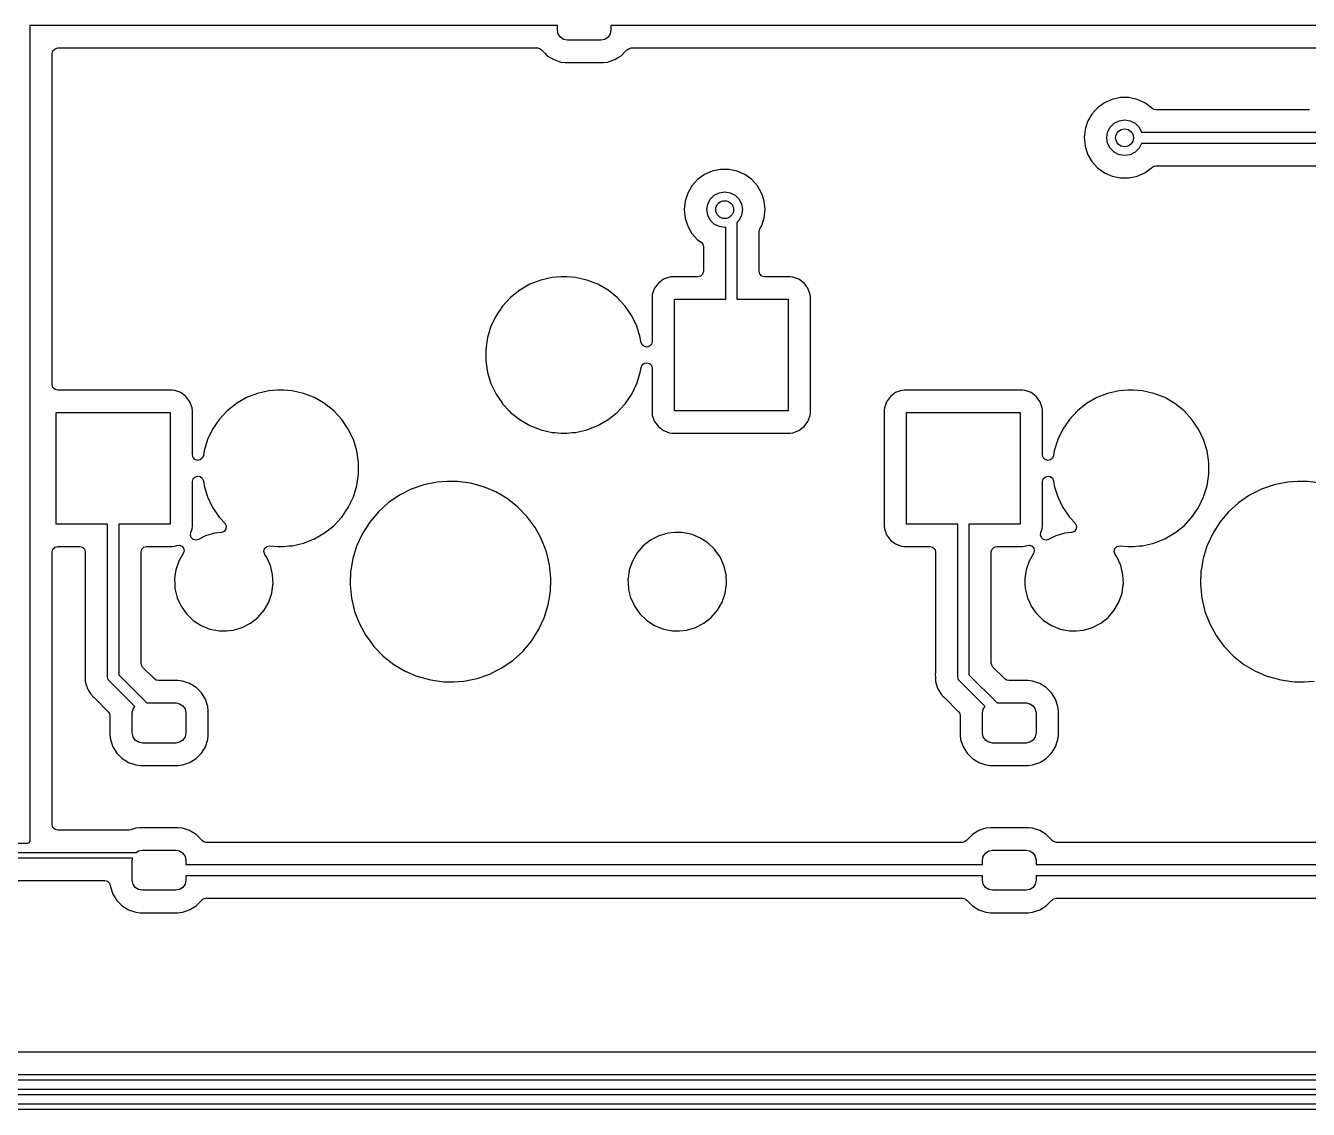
# Model space of a CAD drawing. Extents: x 30 to 259, y -142 to -25.
# Drawn here: x 67.87 to 96.61, y -122.55 to -98.27 of the extents above; entities that cross this region are included whole.
import ezdxf

# ---------------------------------------------------------------- set-up
doc = ezdxf.new("R2010")
doc.units = 0
doc.layers.add('BLACK', color=7, linetype='CONTINUOUS')

msp = doc.modelspace()

# ---------------------------------------------------------------- linework, layer by layer
at = {"layer": 'BLACK', "linetype": 'CONTINUOUS'}
for p, q in [((79.7825, -98.2675), (67.9635, -98.2675)), ((67.9635, -98.2675), (67.9635, -116.533)), ((79.7825, -98.3675), (79.7825, -98.2675)), ((98.8325, -98.2675), (80.9825, -98.2675)), ((80.9825, -98.2675), (80.9825, -98.3675)), ((79.7996, -98.4536), (79.7825, -98.3675)), ((79.8484, -98.5266), (79.7996, -98.4536)), ((79.9214, -98.5754), (79.8484, -98.5266)), ((80.9166, -98.5266), (80.8436, -98.5754)), ((80.9654, -98.4536), (80.9166, -98.5266)), ((80.9825, -98.3675), (80.9654, -98.4536)), ((68.464, -98.892), (68.4806, -98.83)), ((68.4806, -98.83), (68.526, -98.7846)), ((68.526, -98.7846), (68.588, -98.768)), ((68.588, -98.768), (79.3329, -98.768)), ((79.3329, -98.768), (79.3933, -98.7837)), ((79.3933, -98.7837), (79.4227, -98.8118)), ((79.4227, -98.8118), (79.4243, -98.8103)), ((79.4243, -98.8103), (79.4345, -98.8205)), ((79.4345, -98.8205), (79.4345, -98.8205)), ((79.4345, -98.8205), (79.4982, -98.8842)), ((80.0075, -98.5925), (79.9214, -98.5754)), ((80.7575, -98.5925), (80.0075, -98.5925)), ((80.8436, -98.5754), (80.7575, -98.5925)), ((81.2105, -98.9405), (81.3305, -98.8205)), ((81.3305, -98.8205), (81.3407, -98.8103)), ((81.3305, -98.8205), (81.3305, -98.8205)), ((81.3407, -98.8103), (81.3423, -98.8118)), ((81.3423, -98.8118), (81.3717, -98.7837)), ((81.3717, -98.7837), (81.4321, -98.768)), ((81.4321, -98.768), (96.9929, -98.768)), ((68.464, -105.776), (68.464, -98.892)), ((79.4982, -98.8842), (79.5545, -98.9405)), ((79.5545, -98.9405), (79.6988, -99.0295)), ((79.6988, -99.0295), (79.6988, -99.0295)), ((79.6988, -99.0295), (79.6988, -99.0295)), ((79.6988, -99.0295), (79.8598, -99.0828)), ((79.8598, -99.0828), (79.9592, -99.093)), ((79.9592, -99.093), (80.8058, -99.093)), ((80.8058, -99.093), (80.9052, -99.0828)), ((80.9052, -99.0828), (81.0662, -99.0295)), ((81.0662, -99.0295), (81.1265, -98.9923)), ((81.1265, -98.9923), (81.2105, -98.9405)), ((81.2105, -98.9405), (81.2105, -98.9405)), ((81.2105, -98.9405), (81.2105, -98.9405)), ((92.0373, -99.9958), (91.8841, -100.107)), ((92.2102, -99.9189), (92.0373, -99.9958)), ((92.3954, -99.8795), (92.2102, -99.9189)), ((92.5846, -99.8795), (92.3954, -99.8795)), ((92.3954, -99.8795), (92.3954, -99.8795)), ((92.7698, -99.9189), (92.5846, -99.8795)), ((92.5846, -99.8795), (92.5846, -99.8795)), ((92.9427, -99.9958), (92.7698, -99.9189)), ((93.0959, -100.107), (92.9427, -99.9958)), ((92.9427, -99.9958), (92.9427, -99.9958)), ((92.9427, -99.9958), (92.9427, -99.9958)), ((91.7575, -100.248), (91.6628, -100.412)), ((91.8841, -100.107), (91.7575, -100.248)), ((93.1016, -100.113), (93.0959, -100.107)), ((93.1433, -100.144), (93.1016, -100.113)), ((93.1937, -100.154), (93.1433, -100.144)), ((96.6369, -100.154), (93.1937, -100.154)), ((91.6628, -100.412), (91.6043, -100.592)), ((92.1096, -100.656), (92.1664, -100.545)), ((92.1664, -100.545), (92.2549, -100.456)), ((92.2549, -100.456), (92.3664, -100.4)), ((92.3664, -100.4), (92.49, -100.38)), ((92.49, -100.38), (92.6136, -100.4)), ((92.6136, -100.4), (92.7251, -100.456)), ((92.7251, -100.456), (92.8136, -100.545)), ((92.8136, -100.545), (92.8697, -100.655)), ((91.5848, -100.777), (91.5845, -100.78)), ((91.5845, -100.78), (91.5887, -100.82)), ((91.6043, -100.592), (91.5848, -100.777)), ((91.5887, -100.82), (91.6043, -100.968)), ((92.09, -100.78), (92.1096, -100.656)), ((92.1096, -100.904), (92.09, -100.78)), ((92.8697, -100.655), (97.8625, -100.655)), ((91.6043, -100.968), (91.6628, -101.148)), ((91.6628, -101.148), (91.7575, -101.312)), ((92.1664, -101.015), (92.1096, -100.904)), ((92.2549, -101.104), (92.1664, -101.015)), ((92.3664, -101.16), (92.2549, -101.104)), ((92.49, -101.18), (92.3664, -101.16)), ((92.6136, -101.16), (92.49, -101.18)), ((92.7251, -101.104), (92.6136, -101.16)), ((92.8136, -101.015), (92.7251, -101.104)), ((92.8697, -100.905), (92.8136, -101.015)), ((97.8107, -100.905), (92.8697, -100.905)), ((91.7575, -101.312), (91.8841, -101.453)), ((93.0959, -101.453), (93.1016, -101.447)), ((93.1016, -101.447), (93.1433, -101.416)), ((93.1433, -101.416), (93.1937, -101.405)), ((93.1937, -101.405), (97.552, -101.405)), ((82.9241, -101.717), (82.7975, -101.858)), ((83.0773, -101.606), (82.9241, -101.717)), ((83.2502, -101.529), (83.0773, -101.606)), ((83.4354, -101.489), (83.2502, -101.529)), ((83.6246, -101.489), (83.4354, -101.489)), ((83.4354, -101.489), (83.4354, -101.489)), ((83.8098, -101.529), (83.6246, -101.489)), ((83.6246, -101.489), (83.6246, -101.489)), ((83.9827, -101.606), (83.8098, -101.529)), ((84.1359, -101.717), (83.9827, -101.606)), ((84.2625, -101.858), (84.1359, -101.717)), ((91.8841, -101.453), (92.0373, -101.564)), ((92.0373, -101.564), (92.2102, -101.641)), ((92.2102, -101.641), (92.3954, -101.68)), ((92.3954, -101.68), (92.3954, -101.68)), ((92.3954, -101.68), (92.5846, -101.68)), ((92.5846, -101.68), (92.7081, -101.654)), ((92.5846, -101.68), (92.5846, -101.68)), ((92.7081, -101.654), (92.7698, -101.641)), ((92.7698, -101.641), (92.9427, -101.564)), ((92.9427, -101.564), (93.0959, -101.453)), ((82.7028, -102.022), (82.6443, -102.202)), ((82.7975, -101.858), (82.7028, -102.022)), ((83.2949, -102.066), (83.4064, -102.01)), ((83.4064, -102.01), (83.53, -101.99)), ((83.53, -101.99), (83.6536, -102.01)), ((83.6536, -102.01), (83.7651, -102.066)), ((84.3572, -102.022), (84.2625, -101.858)), ((84.3747, -102.075), (84.3572, -102.022)), ((82.6443, -102.202), (82.6245, -102.39)), ((83.13, -102.39), (83.1496, -102.266)), ((83.1496, -102.266), (83.2064, -102.155)), ((83.2064, -102.155), (83.2949, -102.066)), ((83.7651, -102.066), (83.8536, -102.155)), ((83.8536, -102.155), (83.9104, -102.266)), ((83.9104, -102.266), (83.93, -102.39)), ((84.4157, -102.202), (84.3747, -102.075)), ((84.4355, -102.39), (84.4157, -102.202)), ((82.6245, -102.39), (82.6443, -102.578)), ((82.6443, -102.578), (82.7028, -102.758)), ((83.1496, -102.514), (83.13, -102.39)), ((83.2064, -102.625), (83.1496, -102.514)), ((83.9104, -102.514), (83.8536, -102.625)), ((83.93, -102.39), (83.9104, -102.514)), ((84.37, -102.719), (84.4157, -102.578)), ((84.4157, -102.578), (84.4355, -102.39)), ((82.7028, -102.758), (82.7975, -102.922)), ((83.2949, -102.714), (83.2064, -102.625)), ((83.4064, -102.77), (83.2949, -102.714)), ((83.53, -102.79), (83.4064, -102.77)), ((83.5525, -102.786), (83.53, -102.79)), ((83.5525, -104.395), (83.5525, -102.786)), ((83.8536, -102.625), (83.8025, -102.676)), ((83.8025, -102.676), (83.8025, -104.395)), ((84.303, -102.885), (84.3196, -102.823)), ((84.303, -103.77), (84.303, -102.885)), ((84.3196, -102.823), (84.3572, -102.758)), ((84.3572, -102.758), (84.37, -102.719)), ((82.7975, -102.922), (82.9241, -103.063)), ((82.9241, -103.063), (83.0009, -103.119)), ((83.0009, -103.119), (83.0385, -103.163)), ((83.0385, -103.163), (83.052, -103.219)), ((83.052, -103.219), (83.052, -103.771)), ((79.4101, -103.968), (79.1659, -104.063)), ((79.6659, -103.909), (79.4101, -103.968)), ((79.862, -103.894), (79.6659, -103.909)), ((79.993, -103.894), (79.862, -103.894)), ((79.862, -103.894), (79.862, -103.894)), ((80.1891, -103.909), (79.993, -103.894)), ((79.993, -103.894), (79.993, -103.894)), ((80.4449, -103.968), (80.1891, -103.909)), ((80.6891, -104.063), (80.4449, -103.968)), ((82.1602, -103.951), (82.045, -104.037)), ((82.295, -103.901), (82.1602, -103.951)), ((82.3248, -103.898), (82.295, -103.901)), ((82.3546, -103.895), (82.3248, -103.898)), ((82.928, -103.895), (82.3546, -103.895)), ((82.99, -103.878), (82.928, -103.895)), ((83.0354, -103.833), (82.99, -103.878)), ((83.052, -103.771), (83.0354, -103.833)), ((84.3196, -103.832), (84.303, -103.77)), ((84.365, -103.878), (84.3196, -103.832)), ((84.427, -103.894), (84.365, -103.878)), ((85.0004, -103.894), (84.427, -103.894)), ((85.06, -103.901), (85.0004, -103.894)), ((85.0004, -103.894), (85.0004, -103.894)), ((85.1948, -103.951), (85.06, -103.901)), ((85.31, -104.037), (85.1948, -103.951)), ((78.9386, -104.195), (78.7335, -104.358)), ((79.1659, -104.063), (78.9386, -104.195)), ((80.9164, -104.195), (80.6891, -104.063)), ((81.1215, -104.358), (80.9164, -104.195)), ((80.9164, -104.195), (80.9164, -104.195)), ((81.9084, -104.288), (81.9038, -104.33)), ((81.9587, -104.153), (81.9084, -104.288)), ((81.9084, -104.288), (81.9084, -104.288)), ((82.045, -104.037), (81.9587, -104.153)), ((85.3963, -104.153), (85.31, -104.037)), ((85.4466, -104.288), (85.3963, -104.153)), ((85.453, -104.347), (85.4466, -104.288)), ((78.5551, -104.551), (78.4791, -104.662)), ((78.7335, -104.358), (78.5551, -104.551)), ((81.2999, -104.551), (81.1215, -104.358)), ((81.1215, -104.358), (81.1215, -104.358)), ((81.1215, -104.358), (81.1215, -104.358)), ((81.4477, -104.767), (81.2999, -104.551)), ((81.2999, -104.551), (81.2999, -104.551)), ((81.2999, -104.551), (81.2999, -104.551)), ((81.9038, -104.33), (81.902, -104.347)), ((81.902, -104.347), (81.902, -105.345)), ((82.4025, -106.895), (82.4025, -104.395)), ((82.4025, -104.395), (83.5525, -104.395)), ((83.8025, -104.395), (84.9525, -104.395)), ((84.9525, -104.395), (84.9525, -106.895)), ((85.453, -106.943), (85.453, -104.347)), ((78.4073, -104.767), (78.2934, -105.004)), ((78.4791, -104.662), (78.4073, -104.767)), ((81.5616, -105.004), (81.4477, -104.767)), ((78.2934, -105.004), (78.2161, -105.254)), ((81.6389, -105.254), (81.5616, -105.004)), ((78.2161, -105.254), (78.177, -105.514)), ((81.6532, -105.349), (81.6389, -105.254)), ((81.6554, -105.364), (81.6532, -105.349)), ((81.6792, -105.42), (81.6554, -105.364)), ((81.727, -105.458), (81.6792, -105.42)), ((81.7873, -105.469), (81.727, -105.458)), ((81.8453, -105.449), (81.7873, -105.469)), ((81.8869, -105.405), (81.8453, -105.449)), ((81.902, -105.345), (81.8869, -105.405)), ((78.177, -105.514), (78.177, -105.776)), ((68.464, -106.311), (68.464, -105.776)), ((78.177, -105.776), (78.2161, -106.036)), ((78.2161, -106.036), (78.2934, -106.286)), ((81.5616, -106.286), (81.6389, -106.036)), ((81.6389, -106.036), (81.6554, -105.926)), ((81.6554, -105.926), (81.6792, -105.87)), ((81.6792, -105.87), (81.727, -105.832)), ((81.727, -105.832), (81.7873, -105.821)), ((81.7873, -105.821), (81.8453, -105.841)), ((81.8453, -105.841), (81.8869, -105.885)), ((81.8869, -105.885), (81.902, -105.945)), ((81.902, -105.945), (81.902, -106.943)), ((68.4806, -106.373), (68.464, -106.311)), ((78.2934, -106.286), (78.4073, -106.523)), ((81.4477, -106.523), (81.5616, -106.286)), ((68.526, -106.418), (68.4806, -106.373)), ((68.588, -106.434), (68.526, -106.418)), ((71.1502, -106.434), (68.588, -106.434)), ((71.1504, -106.434), (71.1502, -106.434)), ((71.21, -106.441), (71.1504, -106.434)), ((71.1504, -106.434), (71.1504, -106.434)), ((71.3448, -106.491), (71.21, -106.441)), ((71.46, -106.577), (71.3448, -106.491)), ((71.5463, -106.693), (71.46, -106.577)), ((72.8159, -106.603), (72.5886, -106.735)), ((73.0601, -106.508), (72.8159, -106.603)), ((73.3159, -106.449), (73.0601, -106.508)), ((73.512, -106.434), (73.3159, -106.449)), ((73.643, -106.434), (73.512, -106.434)), ((73.512, -106.434), (73.512, -106.434)), ((73.8391, -106.449), (73.643, -106.434)), ((73.643, -106.434), (73.643, -106.434)), ((74.0949, -106.508), (73.8391, -106.449)), ((74.3391, -106.603), (74.0949, -106.508)), ((74.5664, -106.735), (74.3391, -106.603)), ((78.4073, -106.523), (78.5433, -106.722)), ((81.2999, -106.739), (81.4477, -106.523)), ((87.245, -106.577), (87.1587, -106.693)), ((87.3602, -106.491), (87.245, -106.577)), ((87.495, -106.441), (87.3602, -106.491)), ((87.5546, -106.434), (87.495, -106.441)), ((90.2004, -106.434), (87.5546, -106.434)), ((90.26, -106.441), (90.2004, -106.434)), ((90.2004, -106.434), (90.2004, -106.434)), ((90.3948, -106.491), (90.26, -106.441)), ((90.51, -106.577), (90.3948, -106.491)), ((90.5963, -106.693), (90.51, -106.577)), ((91.8659, -106.603), (91.6386, -106.735)), ((92.1101, -106.508), (91.8659, -106.603)), ((92.3659, -106.449), (92.1101, -106.508)), ((92.562, -106.434), (92.3659, -106.449)), ((92.693, -106.434), (92.562, -106.434)), ((92.562, -106.434), (92.562, -106.434)), ((92.8891, -106.449), (92.693, -106.434)), ((92.693, -106.434), (92.693, -106.434)), ((93.1449, -106.508), (92.8891, -106.449)), ((93.3891, -106.603), (93.1449, -106.508)), ((93.6164, -106.735), (93.3891, -106.603)), ((71.5966, -106.828), (71.5463, -106.693)), ((71.601, -106.868), (71.5966, -106.828)), ((71.603, -106.887), (71.601, -106.868)), ((71.603, -107.885), (71.603, -106.887)), ((72.3835, -106.898), (72.2051, -107.091)), ((72.5886, -106.735), (72.3835, -106.898)), ((74.7715, -106.898), (74.5664, -106.735)), ((74.5664, -106.735), (74.5664, -106.735)), ((74.9499, -107.091), (74.7715, -106.898)), ((74.7715, -106.898), (74.7715, -106.898)), ((74.7715, -106.898), (74.7715, -106.898)), ((78.5433, -106.722), (78.5551, -106.739)), ((78.5551, -106.739), (78.7023, -106.898)), ((78.7023, -106.898), (78.7335, -106.932)), ((81.1215, -106.932), (81.2843, -106.756)), ((81.2843, -106.756), (81.2999, -106.739)), ((81.2999, -106.739), (81.2999, -106.739)), ((81.2999, -106.739), (81.2999, -106.739)), ((84.9525, -106.895), (82.4025, -106.895)), ((87.1084, -106.828), (87.102, -106.887)), ((87.102, -106.887), (87.102, -109.483)), ((87.1587, -106.693), (87.1084, -106.828)), ((90.6466, -106.828), (90.5963, -106.693)), ((90.651, -106.868), (90.6466, -106.828)), ((90.653, -106.887), (90.651, -106.868)), ((90.653, -107.885), (90.653, -106.887)), ((91.4335, -106.898), (91.2551, -107.091)), ((91.6386, -106.735), (91.4335, -106.898)), ((93.8215, -106.898), (93.6164, -106.735)), ((93.6164, -106.735), (93.6164, -106.735)), ((93.9999, -107.091), (93.8215, -106.898)), ((93.8215, -106.898), (93.8215, -106.898)), ((93.8215, -106.898), (93.8215, -106.898)), ((68.5525, -109.435), (68.5525, -106.935)), ((68.5525, -106.935), (71.1025, -106.935)), ((71.1025, -106.935), (71.1025, -109.435)), ((72.2051, -107.091), (72.0573, -107.307)), ((75.0977, -107.307), (74.9499, -107.091)), ((74.9499, -107.091), (74.9499, -107.091)), ((74.9499, -107.091), (74.9499, -107.091)), ((78.7335, -106.932), (78.9386, -107.095)), ((78.9386, -107.095), (79.1659, -107.227)), ((80.6891, -107.227), (80.9164, -107.095)), ((80.9164, -107.095), (81.1215, -106.932)), ((81.902, -106.943), (81.9053, -106.974)), ((81.9053, -106.974), (81.9084, -107.002)), ((81.9084, -107.002), (81.9587, -107.137)), ((81.9587, -107.137), (82.045, -107.253)), ((85.31, -107.253), (85.3963, -107.137)), ((85.3963, -107.137), (85.4466, -107.002)), ((85.4466, -107.002), (85.453, -106.943)), ((87.6025, -109.435), (87.6025, -106.935)), ((87.6025, -106.935), (90.1525, -106.935)), ((90.1525, -106.935), (90.1525, -109.435)), ((91.2551, -107.091), (91.1073, -107.307)), ((94.1477, -107.307), (93.9999, -107.091)), ((93.9999, -107.091), (93.9999, -107.091)), ((93.9999, -107.091), (93.9999, -107.091)), ((72.0573, -107.307), (71.9434, -107.544)), ((75.2116, -107.544), (75.0977, -107.307)), ((79.1659, -107.227), (79.334, -107.293)), ((79.334, -107.293), (79.3926, -107.316)), ((79.3926, -107.316), (79.4101, -107.322)), ((79.4101, -107.322), (79.6659, -107.381)), ((79.6659, -107.381), (79.7219, -107.385)), ((79.7219, -107.385), (79.862, -107.395)), ((79.862, -107.395), (79.862, -107.395)), ((79.862, -107.395), (79.993, -107.395)), ((79.993, -107.395), (80.1156, -107.386)), ((79.993, -107.395), (79.993, -107.395)), ((80.1156, -107.386), (80.1891, -107.381)), ((80.1891, -107.381), (80.4449, -107.322)), ((80.4449, -107.322), (80.6891, -107.227)), ((82.045, -107.253), (82.1602, -107.339)), ((82.1602, -107.339), (82.295, -107.389)), ((82.295, -107.389), (82.3546, -107.395)), ((82.3546, -107.395), (85.0004, -107.395)), ((85.0004, -107.395), (85.06, -107.389)), ((85.06, -107.389), (85.1948, -107.339)), ((85.1948, -107.339), (85.31, -107.253)), ((91.1073, -107.307), (90.9934, -107.544)), ((94.2616, -107.544), (94.1477, -107.307)), ((71.9434, -107.544), (71.8661, -107.794)), ((75.2889, -107.794), (75.2116, -107.544)), ((90.9934, -107.544), (90.9161, -107.794)), ((94.3389, -107.794), (94.2616, -107.544)), ((71.6181, -107.945), (71.603, -107.885)), ((71.6597, -107.989), (71.6181, -107.945)), ((71.7177, -108.009), (71.6597, -107.989)), ((71.778, -107.998), (71.7177, -108.009)), ((71.8258, -107.96), (71.778, -107.998)), ((71.8496, -107.904), (71.8258, -107.96)), ((71.8661, -107.794), (71.8496, -107.904)), ((75.328, -108.054), (75.2889, -107.794)), ((75.328, -108.316), (75.328, -108.054)), ((90.6681, -107.945), (90.653, -107.885)), ((90.7097, -107.989), (90.6681, -107.945)), ((90.7677, -108.009), (90.7097, -107.989)), ((90.828, -107.998), (90.7677, -108.009)), ((90.8758, -107.96), (90.828, -107.998)), ((90.8996, -107.904), (90.8758, -107.96)), ((90.9161, -107.794), (90.8996, -107.904)), ((94.378, -108.054), (94.3389, -107.794)), ((94.378, -108.316), (94.378, -108.054)), ((75.2889, -108.576), (75.328, -108.316)), ((94.3389, -108.576), (94.378, -108.316)), ((71.603, -108.485), (71.6181, -108.425)), ((71.603, -109.483), (71.603, -108.485)), ((71.6181, -108.425), (71.6597, -108.381)), ((71.6597, -108.381), (71.7177, -108.361)), ((71.7177, -108.361), (71.778, -108.372)), ((71.778, -108.372), (71.8258, -108.41)), ((71.8258, -108.41), (71.8496, -108.466)), ((71.8496, -108.466), (71.8578, -108.521)), ((71.8578, -108.521), (71.8661, -108.576)), ((71.8661, -108.576), (71.9434, -108.826)), ((75.2116, -108.826), (75.2889, -108.576)), ((76.7932, -108.555), (76.5093, -108.654)), ((77.0877, -108.496), (76.7932, -108.555)), ((77.3125, -108.481), (77.0877, -108.496)), ((77.5377, -108.481), (77.3125, -108.481)), ((77.3125, -108.481), (77.3125, -108.481)), ((77.8356, -108.521), (77.5377, -108.481)), ((78.1254, -108.6), (77.8356, -108.521)), ((77.8356, -108.521), (77.8356, -108.521)), ((77.8356, -108.521), (77.8356, -108.521)), ((78.1897, -108.627), (78.1254, -108.6)), ((78.402, -108.717), (78.1897, -108.627)), ((90.653, -108.485), (90.6681, -108.425)), ((90.653, -109.483), (90.653, -108.485)), ((90.6681, -108.425), (90.7097, -108.381)), ((90.7097, -108.381), (90.7677, -108.361)), ((90.7677, -108.361), (90.828, -108.372)), ((90.828, -108.372), (90.8758, -108.41)), ((90.8758, -108.41), (90.8996, -108.466)), ((90.8996, -108.466), (90.9078, -108.521)), ((90.9078, -108.521), (90.9161, -108.576)), ((90.9161, -108.576), (90.9934, -108.826)), ((94.2616, -108.826), (94.3389, -108.576)), ((95.8432, -108.555), (95.5593, -108.654)), ((96.1377, -108.496), (95.8432, -108.555)), ((96.3625, -108.481), (96.1377, -108.496)), ((96.5877, -108.481), (96.3625, -108.481)), ((96.3625, -108.481), (96.3625, -108.481)), ((96.8856, -108.521), (96.5877, -108.481)), ((71.9434, -108.826), (72.0573, -109.063)), ((75.0977, -109.063), (75.2116, -108.826)), ((76.2412, -108.79), (75.9934, -108.96)), ((76.5093, -108.654), (76.2412, -108.79)), ((78.5263, -108.791), (78.402, -108.717)), ((78.6606, -108.87), (78.5263, -108.791)), ((78.8776, -109.042), (78.6606, -108.87)), ((90.9934, -108.826), (91.1073, -109.063)), ((94.1477, -109.063), (94.2616, -108.826)), ((95.2912, -108.79), (95.0434, -108.96)), ((95.5593, -108.654), (95.2912, -108.79)), ((72.0573, -109.063), (72.1581, -109.211)), ((74.9499, -109.279), (75.0977, -109.063)), ((75.7706, -109.161), (75.5766, -109.391)), ((75.9934, -108.96), (75.7706, -109.161)), ((78.8964, -109.057), (78.8776, -109.042)), ((79.1053, -109.273), (78.8964, -109.057)), ((91.1073, -109.063), (91.2081, -109.211)), ((93.9999, -109.279), (94.1477, -109.063)), ((94.8206, -109.161), (94.6266, -109.391)), ((95.0434, -108.96), (94.8206, -109.161)), ((69.7025, -109.435), (68.5525, -109.435)), ((69.7025, -112.862), (69.7025, -109.435)), ((71.1025, -109.435), (69.9525, -109.435)), ((69.9525, -109.435), (69.9525, -112.811)), ((71.5966, -109.542), (71.603, -109.483)), ((72.1581, -109.211), (72.2051, -109.279)), ((72.2051, -109.279), (72.2207, -109.296)), ((72.2207, -109.296), (72.3318, -109.416)), ((72.3318, -109.416), (72.3626, -109.477)), ((72.3626, -109.477), (72.3568, -109.545)), ((74.5664, -109.635), (74.7715, -109.472)), ((74.7715, -109.472), (74.9343, -109.296)), ((74.9343, -109.296), (74.9499, -109.279)), ((74.9499, -109.279), (74.9499, -109.279)), ((74.9499, -109.279), (74.9499, -109.279)), ((75.5766, -109.391), (75.4149, -109.644)), ((79.2601, -109.483), (79.1053, -109.273)), ((79.2835, -109.515), (79.2601, -109.483)), ((87.102, -109.483), (87.1084, -109.542)), ((88.7525, -109.435), (87.6025, -109.435)), ((88.7525, -112.862), (88.7525, -109.435)), ((90.1525, -109.435), (89.0025, -109.435)), ((89.0025, -109.435), (89.0025, -112.811)), ((90.6466, -109.542), (90.653, -109.483)), ((91.2081, -109.211), (91.2551, -109.279)), ((91.2551, -109.279), (91.2707, -109.296)), ((91.2707, -109.296), (91.3818, -109.416)), ((91.3818, -109.416), (91.4126, -109.477)), ((91.4126, -109.477), (91.4068, -109.545)), ((93.6164, -109.635), (93.8215, -109.472)), ((93.8215, -109.472), (93.9843, -109.296)), ((93.9843, -109.296), (93.9999, -109.279)), ((93.9999, -109.279), (93.9999, -109.279)), ((93.9999, -109.279), (93.9999, -109.279)), ((94.6266, -109.391), (94.4649, -109.644)), ((71.5587, -109.684), (71.5656, -109.626)), ((71.5797, -109.739), (71.5587, -109.684)), ((71.5656, -109.626), (71.5966, -109.542)), ((71.6239, -109.779), (71.5797, -109.739)), ((71.6812, -109.793), (71.6239, -109.779)), ((71.7386, -109.779), (71.6812, -109.793)), ((71.8963, -109.698), (71.7386, -109.779)), ((72.0981, -109.639), (71.8963, -109.698)), ((72.2527, -109.624), (72.0981, -109.639)), ((72.316, -109.599), (72.2527, -109.624)), ((72.3568, -109.545), (72.316, -109.599)), ((74.0949, -109.862), (74.3391, -109.767)), ((74.3391, -109.767), (74.5664, -109.635)), ((75.4149, -109.644), (75.2884, -109.917)), ((79.4172, -109.759), (79.2835, -109.515)), ((79.4279, -109.778), (79.4172, -109.759)), ((79.5136, -110), (79.4279, -109.778)), ((82.0563, -109.698), (81.8693, -109.794)), ((82.2581, -109.639), (82.0563, -109.698)), ((82.3279, -109.632), (82.2581, -109.639)), ((82.415, -109.624), (82.3279, -109.632)), ((82.5727, -109.624), (82.415, -109.624)), ((82.7792, -109.663), (82.5727, -109.624)), ((82.5727, -109.624), (82.5727, -109.624)), ((82.814, -109.677), (82.7792, -109.663)), ((82.7792, -109.663), (82.7792, -109.663)), ((82.7792, -109.663), (82.7792, -109.663)), ((82.9745, -109.742), (82.814, -109.677)), ((83.1514, -109.855), (82.9745, -109.742)), ((87.1084, -109.542), (87.1092, -109.545)), ((87.1092, -109.545), (87.1587, -109.677)), ((87.1587, -109.677), (87.245, -109.793)), ((90.6087, -109.684), (90.6156, -109.626)), ((90.6297, -109.739), (90.6087, -109.684)), ((90.6156, -109.626), (90.6466, -109.542)), ((90.6739, -109.779), (90.6297, -109.739)), ((90.7312, -109.793), (90.6739, -109.779)), ((90.7886, -109.779), (90.7312, -109.793)), ((90.9463, -109.698), (90.7886, -109.779)), ((91.1481, -109.639), (90.9463, -109.698)), ((91.3027, -109.624), (91.1481, -109.639)), ((91.366, -109.599), (91.3027, -109.624)), ((91.4068, -109.545), (91.366, -109.599)), ((93.1449, -109.862), (93.3891, -109.767)), ((93.3891, -109.767), (93.6164, -109.635)), ((94.4649, -109.644), (94.3384, -109.917)), ((68.464, -110.059), (68.4806, -109.997)), ((68.464, -116.172), (68.464, -110.059)), ((68.4806, -109.997), (68.526, -109.952)), ((68.526, -109.952), (68.588, -109.935)), ((68.588, -109.935), (69.078, -109.935)), ((69.078, -109.935), (69.14, -109.952)), ((69.14, -109.952), (69.1854, -109.997)), ((69.1854, -109.997), (69.202, -110.059)), ((69.202, -110.059), (69.202, -112.78)), ((70.453, -110.059), (70.4696, -109.997)), ((70.453, -112.552), (70.453, -110.059)), ((70.4696, -109.997), (70.515, -109.952)), ((70.515, -109.952), (70.577, -109.935)), ((70.577, -109.935), (71.1504, -109.935)), ((71.1504, -109.935), (71.21, -109.929)), ((71.1504, -109.935), (71.1504, -109.935)), ((71.21, -109.929), (71.2503, -109.914)), ((71.2503, -109.914), (71.3101, -109.907)), ((71.3101, -109.907), (71.3661, -109.93)), ((71.3661, -109.93), (71.4049, -109.976)), ((71.4176, -110.034), (71.401, -110.092)), ((71.4049, -109.976), (71.4176, -110.034)), ((73.2046, -110.053), (73.2204, -109.985)), ((73.2274, -110.118), (73.2046, -110.053)), ((73.2204, -109.985), (73.2699, -109.937)), ((73.2699, -109.937), (73.3377, -109.922)), ((73.3377, -109.922), (73.512, -109.935)), ((73.512, -109.935), (73.512, -109.935)), ((73.512, -109.935), (73.643, -109.935)), ((73.643, -109.935), (73.7656, -109.926)), ((73.643, -109.935), (73.643, -109.935)), ((73.7656, -109.926), (73.8391, -109.921)), ((73.8391, -109.921), (74.0949, -109.862)), ((75.2837, -109.932), (75.1994, -110.204)), ((75.2884, -109.917), (75.2837, -109.932)), ((75.2884, -109.917), (75.2884, -109.917)), ((79.5359, -110.059), (79.5136, -110)), ((79.6056, -110.351), (79.5359, -110.059)), ((81.704, -109.924), (81.5662, -110.083)), ((81.8693, -109.794), (81.704, -109.924)), ((83.3037, -110), (83.1514, -109.855)), ((83.1514, -109.855), (83.1514, -109.855)), ((83.1514, -109.855), (83.1514, -109.855)), ((83.3278, -110.034), (83.3037, -110)), ((83.4257, -110.172), (83.3278, -110.034)), ((87.245, -109.793), (87.3602, -109.879)), ((87.3602, -109.879), (87.495, -109.929)), ((87.495, -109.929), (87.5546, -109.935)), ((87.5546, -109.935), (88.128, -109.935)), ((88.128, -109.935), (88.19, -109.952)), ((88.19, -109.952), (88.2354, -109.997)), ((88.2354, -109.997), (88.252, -110.059)), ((88.252, -110.059), (88.252, -112.78)), ((89.503, -110.059), (89.5196, -109.997)), ((89.503, -112.552), (89.503, -110.059)), ((89.5196, -109.997), (89.565, -109.952)), ((89.565, -109.952), (89.627, -109.935)), ((89.627, -109.935), (90.2004, -109.935)), ((90.2004, -109.935), (90.26, -109.929)), ((90.2004, -109.935), (90.2004, -109.935)), ((90.26, -109.929), (90.3003, -109.914)), ((90.3003, -109.914), (90.3601, -109.907)), ((90.3601, -109.907), (90.4161, -109.93)), ((90.4161, -109.93), (90.4549, -109.976)), ((90.4676, -110.034), (90.451, -110.092)), ((90.4549, -109.976), (90.4676, -110.034)), ((92.2546, -110.053), (92.2704, -109.985)), ((92.2774, -110.118), (92.2546, -110.053)), ((92.2704, -109.985), (92.3199, -109.937)), ((92.3199, -109.937), (92.3877, -109.922)), ((92.3877, -109.922), (92.562, -109.935)), ((92.562, -109.935), (92.562, -109.935)), ((92.562, -109.935), (92.693, -109.935)), ((92.693, -109.935), (92.8156, -109.926)), ((92.693, -109.935), (92.693, -109.935)), ((92.8156, -109.926), (92.8891, -109.921)), ((92.8891, -109.921), (93.1449, -109.862)), ((94.3337, -109.932), (94.2494, -110.204)), ((94.3384, -109.917), (94.3337, -109.932)), ((94.3384, -109.917), (94.3384, -109.917)), ((71.3011, -110.265), (71.2323, -110.464)), ((71.401, -110.092), (71.3011, -110.265)), ((73.2657, -110.172), (73.2274, -110.118)), ((73.3531, -110.363), (73.2657, -110.172)), ((73.2657, -110.172), (73.2657, -110.172)), ((73.2657, -110.172), (73.2657, -110.172)), ((75.1994, -110.204), (75.1619, -110.425)), ((79.6357, -110.65), (79.6056, -110.351)), ((81.4611, -110.265), (81.3923, -110.464)), ((81.5662, -110.083), (81.4611, -110.265)), ((83.5131, -110.363), (83.4257, -110.172)), ((83.4257, -110.172), (83.4257, -110.172)), ((83.4257, -110.172), (83.4257, -110.172)), ((90.3511, -110.265), (90.2823, -110.464)), ((90.451, -110.092), (90.3511, -110.265)), ((92.3157, -110.172), (92.2774, -110.118)), ((92.4031, -110.363), (92.3157, -110.172)), ((92.3157, -110.172), (92.3157, -110.172)), ((92.3157, -110.172), (92.3157, -110.172)), ((94.2494, -110.204), (94.2119, -110.425)), ((71.2323, -110.464), (71.2046, -110.656)), ((73.4026, -110.568), (73.3531, -110.363)), ((73.4127, -110.778), (73.4026, -110.568)), ((75.1494, -110.5), (75.1401, -110.778)), ((75.1619, -110.425), (75.1494, -110.5)), ((81.3923, -110.464), (81.3646, -110.656)), ((83.5626, -110.568), (83.5131, -110.363)), ((83.5727, -110.778), (83.5626, -110.568)), ((90.2823, -110.464), (90.2546, -110.656)), ((92.4526, -110.568), (92.4031, -110.363)), ((92.4627, -110.778), (92.4526, -110.568)), ((94.1994, -110.5), (94.1901, -110.778)), ((94.2119, -110.425), (94.1994, -110.5)), ((71.2046, -110.656), (71.2023, -110.672)), ((71.2023, -110.672), (71.2074, -110.778)), ((71.2074, -110.778), (71.2124, -110.882)), ((71.2124, -110.882), (71.2258, -110.938)), ((73.3827, -110.986), (73.4094, -110.8)), ((73.4094, -110.8), (73.4127, -110.778)), ((75.1401, -110.778), (75.1393, -110.8)), ((75.1393, -110.8), (75.1694, -111.099)), ((79.6256, -110.95), (79.6349, -110.672)), ((79.6349, -110.672), (79.6357, -110.65)), ((81.3646, -110.656), (81.3623, -110.672)), ((81.3623, -110.672), (81.3674, -110.778)), ((81.3674, -110.778), (81.3724, -110.882)), ((81.3724, -110.882), (81.3858, -110.938)), ((83.5427, -110.986), (83.5727, -110.778)), ((90.2546, -110.656), (90.2523, -110.672)), ((90.2523, -110.672), (90.2574, -110.778)), ((90.2574, -110.778), (90.2624, -110.882)), ((90.2624, -110.882), (90.2758, -110.938)), ((92.4327, -110.986), (92.4594, -110.8)), ((92.4594, -110.8), (92.4627, -110.778)), ((94.1901, -110.778), (94.1893, -110.8)), ((94.1893, -110.8), (94.2194, -111.099)), ((71.2258, -110.938), (71.2619, -111.087)), ((71.2619, -111.087), (71.3086, -111.189)), ((71.3086, -111.189), (71.3493, -111.278)), ((73.2088, -111.367), (73.3139, -111.185)), ((73.3139, -111.185), (73.3827, -110.986)), ((75.1694, -111.099), (75.2391, -111.391)), ((79.5756, -111.246), (79.6256, -110.95)), ((81.3858, -110.938), (81.4219, -111.087)), ((81.4219, -111.087), (81.4686, -111.189)), ((81.4686, -111.189), (81.5093, -111.278)), ((83.3688, -111.367), (83.4739, -111.185)), ((83.4739, -111.185), (83.5427, -110.986)), ((90.2758, -110.938), (90.3119, -111.087)), ((90.3119, -111.087), (90.3586, -111.189)), ((90.3586, -111.189), (90.3993, -111.278)), ((92.2588, -111.367), (92.3639, -111.185)), ((92.3639, -111.185), (92.4327, -110.986)), ((94.2194, -111.099), (94.2891, -111.391)), ((71.3493, -111.278), (71.4392, -111.404)), ((71.4392, -111.404), (71.4713, -111.45)), ((71.4713, -111.45), (71.6236, -111.595)), ((73.071, -111.526), (73.2088, -111.367)), ((75.2391, -111.391), (75.3471, -111.672)), ((79.4866, -111.533), (79.5756, -111.246)), ((81.5093, -111.278), (81.5992, -111.404)), ((81.5992, -111.404), (81.6313, -111.45)), ((81.6313, -111.45), (81.7836, -111.595)), ((83.231, -111.526), (83.3688, -111.367)), ((90.3993, -111.278), (90.4892, -111.404)), ((90.4892, -111.404), (90.5213, -111.45)), ((90.5213, -111.45), (90.6736, -111.595)), ((92.121, -111.526), (92.2588, -111.367)), ((94.2891, -111.391), (94.3971, -111.672)), ((71.6236, -111.595), (71.6236, -111.595)), ((71.6236, -111.595), (71.6236, -111.595)), ((71.6236, -111.595), (71.8005, -111.708)), ((71.8005, -111.708), (71.8005, -111.708)), ((71.8005, -111.708), (71.9958, -111.787)), ((71.9958, -111.787), (72.1246, -111.811)), ((72.5169, -111.811), (72.7187, -111.752)), ((72.7187, -111.752), (72.9057, -111.656)), ((72.9057, -111.656), (73.071, -111.526)), ((75.3471, -111.672), (75.4915, -111.935)), ((79.3601, -111.806), (79.4866, -111.533)), ((81.7836, -111.595), (81.7836, -111.595)), ((81.7836, -111.595), (81.7836, -111.595)), ((81.7836, -111.595), (81.9605, -111.708)), ((81.9605, -111.708), (81.9605, -111.708)), ((81.9605, -111.708), (82.1558, -111.787)), ((82.1558, -111.787), (82.2846, -111.811)), ((82.6769, -111.811), (82.8787, -111.752)), ((82.8787, -111.752), (83.0657, -111.656)), ((83.0657, -111.656), (83.231, -111.526)), ((90.6736, -111.595), (90.6736, -111.595)), ((90.6736, -111.595), (90.6736, -111.595)), ((90.6736, -111.595), (90.8505, -111.708)), ((90.8505, -111.708), (90.8505, -111.708)), ((90.8505, -111.708), (91.0458, -111.787)), ((91.0458, -111.787), (91.1746, -111.811)), ((91.5669, -111.811), (91.7687, -111.752)), ((91.7687, -111.752), (91.9557, -111.656)), ((91.9557, -111.656), (92.121, -111.526)), ((94.3971, -111.672), (94.5415, -111.935)), ((72.1246, -111.811), (72.2023, -111.826)), ((72.2023, -111.826), (72.2023, -111.826)), ((72.2023, -111.826), (72.36, -111.826)), ((72.36, -111.826), (72.5169, -111.811)), ((72.36, -111.826), (72.36, -111.826)), ((75.4915, -111.935), (75.5851, -112.062)), ((75.5851, -112.062), (75.6697, -112.177)), ((79.0044, -112.289), (79.1984, -112.059)), ((79.1984, -112.059), (79.3601, -111.806)), ((82.2846, -111.811), (82.3623, -111.826)), ((82.3623, -111.826), (82.3623, -111.826)), ((82.3623, -111.826), (82.52, -111.826)), ((82.52, -111.826), (82.6769, -111.811)), ((82.52, -111.826), (82.52, -111.826)), ((91.1746, -111.811), (91.2523, -111.826)), ((91.2523, -111.826), (91.2523, -111.826)), ((91.2523, -111.826), (91.41, -111.826)), ((91.41, -111.826), (91.5669, -111.811)), ((91.41, -111.826), (91.41, -111.826)), ((94.5415, -111.935), (94.6351, -112.062)), ((94.6351, -112.062), (94.7197, -112.177)), ((75.6697, -112.177), (75.8786, -112.393)), ((78.7816, -112.49), (79.0044, -112.289)), ((94.7197, -112.177), (94.9286, -112.393)), ((70.4624, -112.599), (70.453, -112.552)), ((70.4893, -112.64), (70.4624, -112.599)), ((70.7553, -112.906), (70.4893, -112.64)), ((75.8786, -112.393), (76.1144, -112.58)), ((76.1144, -112.58), (76.373, -112.733)), ((78.5338, -112.66), (78.5919, -112.621)), ((78.5919, -112.621), (78.7816, -112.49)), ((89.5124, -112.599), (89.503, -112.552)), ((89.5393, -112.64), (89.5124, -112.599)), ((89.8053, -112.906), (89.5393, -112.64)), ((94.9286, -112.393), (95.1644, -112.58)), ((95.1644, -112.58), (95.423, -112.733)), ((69.202, -112.78), (69.1997, -112.8)), ((69.1997, -112.8), (69.2019, -112.87)), ((69.2019, -112.87), (69.202, -112.874)), ((69.202, -112.874), (69.202, -112.902)), ((69.202, -112.902), (69.2025, -112.906)), ((69.2025, -112.906), (69.2034, -112.917)), ((69.2034, -112.917), (69.2048, -112.961)), ((69.7112, -112.892), (69.7025, -112.862)), ((69.7178, -112.922), (69.7112, -112.892)), ((69.7216, -112.927), (69.7178, -112.922)), ((69.7223, -112.93), (69.7216, -112.927)), ((69.7257, -112.933), (69.7223, -112.93)), ((69.7391, -112.951), (69.7257, -112.933)), ((69.9525, -112.811), (70.5843, -113.442)), ((70.7955, -112.933), (70.7553, -112.906)), ((70.843, -112.942), (70.7955, -112.933)), ((71.2808, -112.942), (70.843, -112.942)), ((71.3802, -112.952), (71.2808, -112.942)), ((76.373, -112.733), (76.6496, -112.85)), ((76.6496, -112.85), (76.6496, -112.85)), ((76.6496, -112.85), (76.6496, -112.85)), ((76.6496, -112.85), (76.6631, -112.854)), ((76.6631, -112.854), (76.9394, -112.929)), ((76.9394, -112.929), (77.2373, -112.969)), ((77.6873, -112.954), (77.7609, -112.939)), ((77.7609, -112.939), (77.9818, -112.894)), ((77.9818, -112.894), (78.2657, -112.796)), ((78.2657, -112.796), (78.415, -112.72)), ((78.415, -112.72), (78.5338, -112.66)), ((88.252, -112.78), (88.2497, -112.8)), ((88.2497, -112.8), (88.2519, -112.87)), ((88.2519, -112.87), (88.252, -112.874)), ((88.252, -112.874), (88.252, -112.902)), ((88.252, -112.902), (88.2525, -112.906)), ((88.2525, -112.906), (88.2534, -112.917)), ((88.2534, -112.917), (88.2548, -112.961)), ((88.7612, -112.892), (88.7525, -112.862)), ((88.7678, -112.922), (88.7612, -112.892)), ((88.7716, -112.927), (88.7678, -112.922)), ((88.7723, -112.93), (88.7716, -112.927)), ((88.7757, -112.933), (88.7723, -112.93)), ((88.7891, -112.951), (88.7757, -112.933)), ((89.0025, -112.811), (89.6343, -113.442)), ((89.8455, -112.933), (89.8053, -112.906)), ((89.893, -112.942), (89.8455, -112.933)), ((90.3308, -112.942), (89.893, -112.942)), ((90.4302, -112.952), (90.3308, -112.942)), ((95.423, -112.733), (95.6996, -112.85)), ((95.6996, -112.85), (95.6996, -112.85)), ((95.6996, -112.85), (95.6996, -112.85)), ((95.6996, -112.85), (95.7131, -112.854)), ((95.7131, -112.854), (95.9894, -112.929)), ((95.9894, -112.929), (96.2873, -112.969)), ((69.2048, -112.961), (69.2104, -112.98)), ((69.2104, -112.98), (69.2143, -112.999)), ((69.2143, -112.999), (69.2168, -113.019)), ((69.2168, -113.019), (69.2329, -113.06)), ((69.2329, -113.06), (69.2367, -113.071)), ((69.2367, -113.071), (69.2489, -113.113)), ((69.2489, -113.113), (69.2591, -113.13)), ((69.2591, -113.13), (69.2676, -113.148)), ((69.2676, -113.148), (69.275, -113.166)), ((69.275, -113.166), (69.275, -113.166)), ((69.275, -113.166), (69.3007, -113.202)), ((69.3007, -113.202), (69.3071, -113.211)), ((69.3071, -113.211), (69.3293, -113.249)), ((70.3127, -113.524), (69.7391, -112.951)), ((71.5412, -113.005), (71.3802, -112.952)), ((71.6855, -113.095), (71.5412, -113.005)), ((71.8055, -113.214), (71.6855, -113.095)), ((71.8945, -113.359), (71.8055, -113.214)), ((77.2373, -112.969), (77.4625, -112.969)), ((77.4625, -112.969), (77.6873, -112.954)), ((77.4625, -112.969), (77.4625, -112.969)), ((88.2548, -112.961), (88.2604, -112.98)), ((88.2604, -112.98), (88.2643, -112.999)), ((88.2643, -112.999), (88.2668, -113.019)), ((88.2668, -113.019), (88.2829, -113.06)), ((88.2829, -113.06), (88.2867, -113.071)), ((88.2867, -113.071), (88.2989, -113.113)), ((88.2989, -113.113), (88.3091, -113.13)), ((88.3091, -113.13), (88.3176, -113.148)), ((88.3176, -113.148), (88.325, -113.166)), ((88.325, -113.166), (88.325, -113.166)), ((88.325, -113.166), (88.3507, -113.202)), ((88.3507, -113.202), (88.3571, -113.211)), ((88.3571, -113.211), (88.3793, -113.249)), ((89.3627, -113.524), (88.7891, -112.951)), ((90.5912, -113.005), (90.4302, -112.952)), ((90.7355, -113.095), (90.5912, -113.005)), ((90.8555, -113.214), (90.7355, -113.095)), ((90.9445, -113.359), (90.8555, -113.214)), ((96.2873, -112.969), (96.5125, -112.969)), ((96.5125, -112.969), (96.7373, -112.954)), ((96.5125, -112.969), (96.5125, -112.969)), ((69.3293, -113.249), (69.3293, -113.249)), ((69.3293, -113.249), (69.3293, -113.249)), ((69.3293, -113.249), (69.3435, -113.263)), ((69.3435, -113.263), (69.3561, -113.278)), ((69.3561, -113.278), (69.3679, -113.294)), ((69.3679, -113.294), (69.4016, -113.322)), ((69.4016, -113.322), (69.4102, -113.33)), ((69.4102, -113.33), (69.7207, -113.64)), ((70.5843, -113.442), (71.2325, -113.442)), ((71.2325, -113.442), (71.3186, -113.46)), ((71.3186, -113.46), (71.3916, -113.508)), ((71.3916, -113.508), (71.4404, -113.581)), ((71.9478, -113.52), (71.8945, -113.359)), ((71.8945, -113.359), (71.8945, -113.359)), ((71.8945, -113.359), (71.8945, -113.359)), ((88.3793, -113.249), (88.3793, -113.249)), ((88.3793, -113.249), (88.3793, -113.249)), ((88.3793, -113.249), (88.3935, -113.263)), ((88.3935, -113.263), (88.4061, -113.278)), ((88.4061, -113.278), (88.4179, -113.294)), ((88.4179, -113.294), (88.4516, -113.322)), ((88.4516, -113.322), (88.4602, -113.33)), ((88.4602, -113.33), (88.7707, -113.64)), ((89.6343, -113.442), (90.2825, -113.442)), ((90.2825, -113.442), (90.3686, -113.46)), ((90.3686, -113.46), (90.4416, -113.508)), ((90.4416, -113.508), (90.4904, -113.581)), ((90.9978, -113.52), (90.9445, -113.359)), ((90.9445, -113.359), (90.9445, -113.359)), ((90.9445, -113.359), (90.9445, -113.359)), ((69.7207, -113.64), (69.7476, -113.68)), ((69.7476, -113.68), (69.757, -113.728)), ((69.757, -113.728), (69.757, -114.166)), ((70.2575, -113.667), (70.2746, -113.581)), ((70.2575, -114.117), (70.2575, -113.667)), ((70.2746, -113.581), (70.3127, -113.524)), ((71.4404, -113.581), (71.4575, -113.667)), ((71.4575, -113.667), (71.4575, -114.117)), ((71.958, -113.619), (71.9478, -113.52)), ((71.958, -114.166), (71.958, -113.619)), ((88.7707, -113.64), (88.7976, -113.68)), ((88.7976, -113.68), (88.807, -113.728)), ((88.807, -113.728), (88.807, -114.166)), ((89.3075, -113.667), (89.3246, -113.581)), ((89.3075, -114.117), (89.3075, -113.667)), ((89.3246, -113.581), (89.3627, -113.524)), ((90.4904, -113.581), (90.5075, -113.667)), ((90.5075, -113.667), (90.5075, -114.117)), ((91.008, -113.619), (90.9978, -113.52)), ((91.008, -114.166), (91.008, -113.619)), ((69.757, -114.166), (69.7672, -114.265)), ((69.7672, -114.265), (69.8205, -114.426)), ((70.2746, -114.204), (70.2575, -114.117)), ((70.3234, -114.277), (70.2746, -114.204)), ((70.3964, -114.325), (70.3234, -114.277)), ((70.4825, -114.343), (70.3964, -114.325)), ((71.2325, -114.343), (70.4825, -114.343)), ((71.3186, -114.325), (71.2325, -114.343)), ((71.3916, -114.277), (71.3186, -114.325)), ((71.4404, -114.204), (71.3916, -114.277)), ((71.4575, -114.117), (71.4404, -114.204)), ((71.8947, -114.426), (71.9478, -114.265)), ((71.9478, -114.265), (71.958, -114.166)), ((88.807, -114.166), (88.8171, -114.265)), ((88.8171, -114.265), (88.8705, -114.426)), ((89.3246, -114.204), (89.3075, -114.117)), ((89.3734, -114.277), (89.3246, -114.204)), ((89.4464, -114.325), (89.3734, -114.277)), ((89.5325, -114.343), (89.4464, -114.325)), ((90.2825, -114.343), (89.5325, -114.343)), ((90.3686, -114.325), (90.2825, -114.343)), ((90.4416, -114.277), (90.3686, -114.325)), ((90.4904, -114.204), (90.4416, -114.277)), ((90.5075, -114.117), (90.4904, -114.204)), ((90.9447, -114.426), (90.9978, -114.265)), ((90.9978, -114.265), (91.008, -114.166)), ((69.8205, -114.426), (69.9095, -114.571)), ((69.9095, -114.571), (70.0295, -114.69)), ((71.6855, -114.69), (71.8055, -114.571)), ((71.8055, -114.571), (71.8945, -114.426)), ((71.8945, -114.426), (71.8947, -114.426)), ((88.8705, -114.426), (88.9595, -114.571)), ((88.9595, -114.571), (89.0795, -114.69)), ((90.7355, -114.69), (90.8555, -114.571)), ((90.8555, -114.571), (90.9445, -114.426)), ((90.9445, -114.426), (90.9447, -114.426)), ((70.0295, -114.69), (70.1738, -114.78)), ((70.1738, -114.78), (70.1738, -114.78)), ((70.1738, -114.78), (70.1738, -114.78)), ((70.1738, -114.78), (70.3348, -114.833)), ((70.3348, -114.833), (70.4342, -114.843)), ((70.4342, -114.843), (71.2808, -114.843)), ((71.2808, -114.843), (71.3802, -114.833)), ((71.3802, -114.833), (71.5412, -114.78)), ((71.5412, -114.78), (71.5561, -114.77)), ((71.5561, -114.77), (71.6855, -114.69)), ((89.0795, -114.69), (89.2238, -114.78)), ((89.2238, -114.78), (89.2238, -114.78)), ((89.2238, -114.78), (89.2238, -114.78)), ((89.2238, -114.78), (89.3848, -114.833)), ((89.3848, -114.833), (89.4842, -114.843)), ((89.4842, -114.843), (90.3308, -114.843)), ((90.3308, -114.843), (90.4302, -114.833)), ((90.4302, -114.833), (90.5912, -114.78)), ((90.5912, -114.78), (90.6061, -114.77)), ((90.6061, -114.77), (90.7355, -114.69)), ((68.4806, -116.234), (68.464, -116.172)), ((68.526, -116.279), (68.4806, -116.234)), ((68.588, -116.296), (68.526, -116.279)), ((70.1825, -116.296), (68.588, -116.296)), ((70.2215, -116.29), (70.1825, -116.296)), ((70.3348, -116.252), (70.2215, -116.29)), ((70.4342, -116.242), (70.3348, -116.252)), ((71.2808, -116.242), (70.4342, -116.242)), ((71.291, -116.243), (71.2808, -116.242)), ((71.3802, -116.252), (71.291, -116.243)), ((71.5412, -116.305), (71.3802, -116.252)), ((71.6855, -116.395), (71.5412, -116.305)), ((89.2238, -116.305), (89.0795, -116.395)), ((89.3848, -116.252), (89.2238, -116.305)), ((89.4842, -116.242), (89.3848, -116.252)), ((90.3308, -116.242), (89.4842, -116.242)), ((90.341, -116.243), (90.3308, -116.242)), ((90.4302, -116.252), (90.341, -116.243)), ((90.5912, -116.305), (90.4302, -116.252)), ((90.7355, -116.395), (90.5912, -116.305)), ((67.9, -116.596), (55.233, -116.596)), ((67.9449, -116.578), (67.9, -116.596)), ((67.9635, -116.533), (67.9449, -116.578)), ((71.8055, -116.514), (71.6855, -116.395)), ((71.6855, -116.395), (71.6855, -116.395)), ((71.6855, -116.395), (71.6855, -116.395)), ((71.8157, -116.525), (71.8055, -116.514)), ((71.8055, -116.514), (71.8055, -116.514)), ((71.8173, -116.523), (71.8157, -116.525)), ((71.8467, -116.551), (71.8173, -116.523)), ((71.9071, -116.567), (71.8467, -116.551)), ((88.8579, -116.567), (71.9071, -116.567)), ((88.9183, -116.551), (88.8579, -116.567)), ((88.9477, -116.523), (88.9183, -116.551)), ((88.9493, -116.525), (88.9477, -116.523)), ((88.9595, -116.514), (88.9493, -116.525)), ((89.0388, -116.435), (88.9595, -116.514)), ((88.9595, -116.514), (88.9595, -116.514)), ((89.0795, -116.395), (89.0388, -116.435)), ((90.8555, -116.514), (90.7355, -116.395)), ((90.7355, -116.395), (90.7355, -116.395)), ((90.7355, -116.395), (90.7355, -116.395)), ((90.8657, -116.525), (90.8555, -116.514)), ((90.8555, -116.514), (90.8555, -116.514)), ((90.8673, -116.523), (90.8657, -116.525)), ((90.8967, -116.551), (90.8673, -116.523)), ((90.9571, -116.567), (90.8967, -116.551)), ((108.726, -116.567), (90.9571, -116.567)), ((70.2663, -116.923), (53.3925, -116.923)), ((53.3952, -116.796), (70.3412, -116.796)), ((70.2575, -116.968), (70.2663, -116.923)), ((70.2575, -117.417), (70.2575, -116.968)), ((70.3412, -116.796), (70.3964, -116.76)), ((70.3964, -116.76), (70.4825, -116.742)), ((70.4825, -116.742), (71.2325, -116.742)), ((71.2325, -116.742), (71.3186, -116.76)), ((71.3186, -116.76), (71.3916, -116.808)), ((71.3916, -116.808), (71.4404, -116.881)), ((71.4404, -116.881), (71.4575, -116.968)), ((71.4575, -116.968), (71.4575, -117.067)), ((89.3075, -116.968), (89.3246, -116.881)), ((89.3075, -117.067), (89.3075, -116.968)), ((89.3246, -116.881), (89.3734, -116.808)), ((89.3734, -116.808), (89.4464, -116.76)), ((89.4464, -116.76), (89.5325, -116.742)), ((89.5325, -116.742), (90.2825, -116.742)), ((90.2825, -116.742), (90.3686, -116.76)), ((90.3686, -116.76), (90.4416, -116.808)), ((90.4416, -116.808), (90.4904, -116.881)), ((90.4904, -116.881), (90.5075, -116.968)), ((90.5075, -116.968), (90.5075, -117.067)), ((71.4575, -117.067), (89.3075, -117.067)), ((90.5075, -117.067), (109.649, -117.067)), ((53.8428, -117.424), (69.6407, -117.424)), ((69.6407, -117.424), (69.6991, -117.439)), ((69.6991, -117.439), (69.7437, -117.479)), ((69.7437, -117.479), (69.7641, -117.535)), ((69.7641, -117.535), (69.7672, -117.565)), ((70.2746, -117.504), (70.2575, -117.417)), ((70.3234, -117.577), (70.2746, -117.504)), ((71.4404, -117.504), (71.3916, -117.577)), ((71.4575, -117.417), (71.4404, -117.504)), ((89.3075, -117.317), (71.4575, -117.317)), ((71.4575, -117.317), (71.4575, -117.417)), ((89.3075, -117.417), (89.3075, -117.317)), ((89.3246, -117.504), (89.3075, -117.417)), ((89.3734, -117.577), (89.3246, -117.504)), ((90.4904, -117.504), (90.4416, -117.577)), ((90.5075, -117.417), (90.4904, -117.504)), ((109.598, -117.317), (90.5075, -117.317)), ((90.5075, -117.317), (90.5075, -117.417)), ((69.7672, -117.565), (69.8205, -117.726)), ((69.8205, -117.726), (69.9095, -117.871)), ((70.3964, -117.625), (70.3234, -117.577)), ((70.4825, -117.642), (70.3964, -117.625)), ((71.2325, -117.642), (70.4825, -117.642)), ((71.3186, -117.625), (71.2325, -117.642)), ((71.3916, -117.577), (71.3186, -117.625)), ((71.8467, -117.834), (71.9071, -117.818)), ((71.9071, -117.818), (88.8579, -117.818)), ((88.8579, -117.818), (88.9183, -117.834)), ((89.4464, -117.625), (89.3734, -117.577)), ((89.5325, -117.642), (89.4464, -117.625)), ((90.2825, -117.642), (89.5325, -117.642)), ((90.3686, -117.625), (90.2825, -117.642)), ((90.4416, -117.577), (90.3686, -117.625)), ((90.8967, -117.834), (90.9571, -117.818)), ((90.9571, -117.818), (109.339, -117.818)), ((69.9095, -117.871), (70.0295, -117.99)), ((70.0295, -117.99), (70.1738, -118.08)), ((70.1738, -118.08), (70.1738, -118.08)), ((70.1738, -118.08), (70.1738, -118.08)), ((70.1738, -118.08), (70.3348, -118.133)), ((71.3802, -118.133), (71.5412, -118.08)), ((71.5412, -118.08), (71.5627, -118.066)), ((71.5627, -118.066), (71.6855, -117.99)), ((71.6855, -117.99), (71.8055, -117.871)), ((71.6855, -117.99), (71.6855, -117.99)), ((71.6855, -117.99), (71.6855, -117.99)), ((71.8055, -117.871), (71.8157, -117.86)), ((71.8055, -117.871), (71.8055, -117.871)), ((71.8157, -117.86), (71.8173, -117.862)), ((71.8173, -117.862), (71.8467, -117.834)), ((88.9183, -117.834), (88.9477, -117.862)), ((88.9477, -117.862), (88.9493, -117.86)), ((88.9493, -117.86), (88.9595, -117.871)), ((88.9595, -117.871), (88.9595, -117.871)), ((88.9595, -117.871), (89.0268, -117.938)), ((89.0268, -117.938), (89.0795, -117.99)), ((89.0795, -117.99), (89.2238, -118.08)), ((89.2238, -118.08), (89.2238, -118.08)), ((89.2238, -118.08), (89.2238, -118.08)), ((89.2238, -118.08), (89.3848, -118.133)), ((90.4302, -118.133), (90.5912, -118.08)), ((90.5912, -118.08), (90.6127, -118.066)), ((90.6127, -118.066), (90.7355, -117.99)), ((90.7355, -117.99), (90.8555, -117.871)), ((90.7355, -117.99), (90.7355, -117.99)), ((90.7355, -117.99), (90.7355, -117.99)), ((90.8555, -117.871), (90.8657, -117.86)), ((90.8555, -117.871), (90.8555, -117.871)), ((90.8657, -117.86), (90.8673, -117.862)), ((90.8673, -117.862), (90.8967, -117.834)), ((70.3348, -118.133), (70.4342, -118.143)), ((70.4342, -118.143), (71.2808, -118.143)), ((71.2808, -118.143), (71.3802, -118.133)), ((89.3848, -118.133), (89.4842, -118.143)), ((89.4842, -118.143), (90.3308, -118.143)), ((90.3308, -118.143), (90.4302, -118.133)), ((95.795, -121.268), (52.8063, -121.268)), ((110.713, -121.268), (95.795, -121.268)), ((46.736, -121.769), (95.758, -121.769)), ((95.758, -121.769), (110.972, -121.769)), ((44.0055, -122.096), (111.226, -122.096)), ((95.758, -121.896), (46.736, -121.896)), ((110.998, -121.896), (95.758, -121.896)), ((41.6983, -122.423), (111.675, -122.423)), ((111.252, -122.223), (43.942, -122.223)), ((111.702, -122.55), (41.7246, -122.55))]:
    msp.add_line(p, q, dxfattribs=at)
at = {"layer": 'BLACK'}
for centre in [(92.49, -100.78), (83.53, -102.39)]:
    msp.add_circle(centre, 0.2, dxfattribs=at)

doc.saveas('drawing.dxf')
